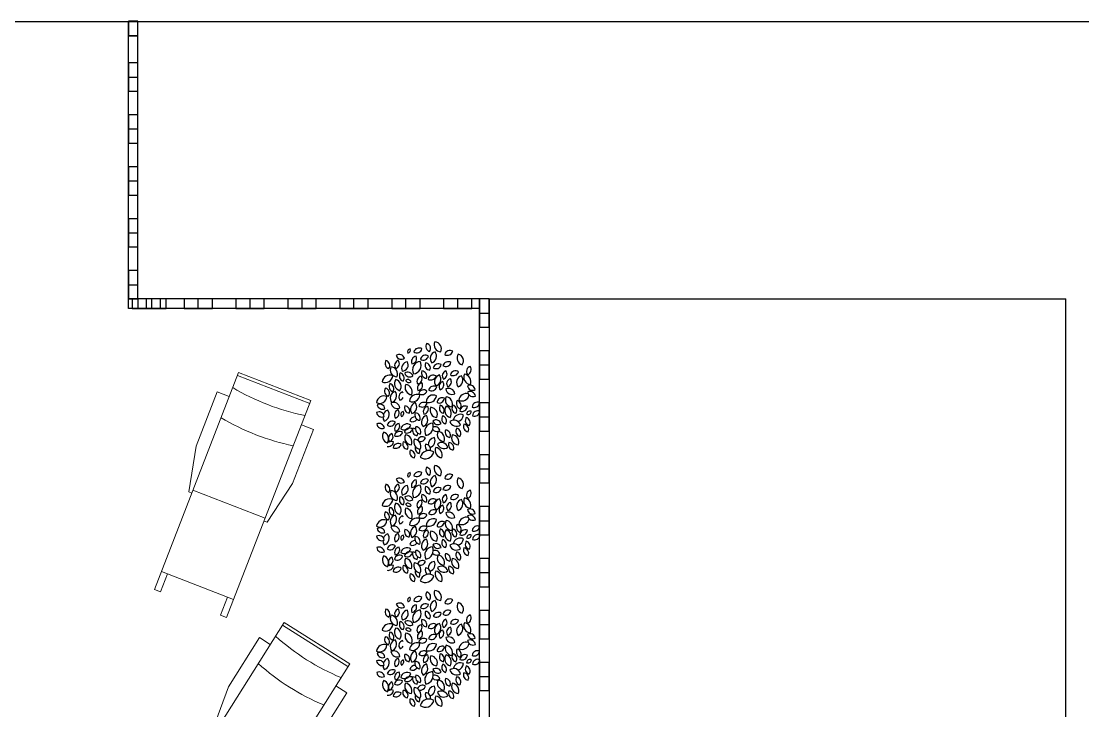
# Model space of a CAD drawing. Header units: inches. Extents: x 15 to 22798, y 21 to 21519.
# Drawn here: x 16113 to 16687, y 12940 to 13313 of the extents above; entities that cross this region are included whole.
import ezdxf

# ---------------------------------------------------------------- set-up
doc = ezdxf.new("R2010")
doc.units = ezdxf.units.IN
doc.header["$MEASUREMENT"] = 0
doc.layers.add('ARREDAMENTO', color=8, linetype='Continuous', lineweight=13)

# ---------------------------------------------------------------- blocks, each defined once
blk = doc.blocks.new('SOL')
for p, q in [((-0.6316, 0.1064), (-0.9872, 0.0302)), ((-0.1744, 0.1064), (-0.6316, 0.1064)), ((-0.1744, 0.0048), (-0.1744, 0.1064)), ((-1.6476, -0.6048), (-1.6476, 0.0048)), ((-0.9872, 0.0302), (-0.9872, 0.0048)), ((-0.9618, -0.6048), (-0.9618, 0.0048)), ((0.0034, -0.6048), (0.0034, 0.0048)), ((-0.9872, -0.6302), (-0.9872, -0.6048)), ((-0.6316, -0.7064), (-0.9872, -0.6302)), ((-0.1744, -0.6048), (-0.1744, -0.7064)), ((-0.1744, -0.7064), (-0.6316, -0.7064))]:
    blk.add_line(p, q)
blk.add_lwpolyline([(-1.6476, -0.046), (-1.8, -0.046), (-1.8, 0.0048), (0.0288, 0.0048), (0.0288, -0.6048), (-1.8, -0.6048), (-1.8, -0.554), (-1.6476, -0.554)])
for centre in [(1.4512, -0.3), (1.7052, -0.3)]:
    blk.add_arc(centre, 1.829, 170.40687, 189.59313)

msp = doc.modelspace()

# ---------------------------------------------------------------- linework, layer by layer
for p, q in [((15715.71, 13312.69), (17033.86, 13312.69)), ((16170.61, 13290.5), (16170.69, 13312.87)), ((16170.61, 13290.33), (16170.69, 13312.69)), ((16175.74, 13162.87), (16175.68, 13312.87)), ((16175.71, 13162.69), (16175.68, 13312.69)), ((16175.68, 13305.04), (16170.58, 13305.04)), ((16170.67, 13157.59), (16170.61, 13290.33)), ((16175.71, 13162.69), (16175.71, 13290.16)), ((16170.61, 13282.67), (16175.71, 13282.67)), ((16170.61, 13254.59), (16175.71, 13254.59)), ((16170.61, 13226.51), (16175.71, 13226.51)), ((16170.61, 13198.43), (16175.71, 13198.43)), ((16170.61, 13170.35), (16175.71, 13170.35)), ((16174.92, 13162.69), (16170.61, 13162.69)), ((16365.71, 13162.69), (16175.71, 13162.69)), ((16365.71, 13162.69), (16175.74, 13162.87)), ((16180.32, 13157.59), (16180.32, 13162.69)), ((16183.37, 13157.59), (16183.37, 13162.69)), ((16208.4, 13157.59), (16208.4, 13162.69)), ((16236.48, 13157.59), (16236.48, 13162.69)), ((16264.56, 13157.59), (16264.56, 13162.69)), ((16292.64, 13157.59), (16292.64, 13162.69)), ((16320.72, 13157.59), (16320.72, 13162.69)), ((16348.8, 13157.59), (16348.8, 13162.69)), ((16360.61, 13035.06), (16360.61, 13162.69)), ((16365.71, 13162.69), (16677.73, 13162.69)), ((16677.73, 12656.63), (16677.73, 13162.69)), ((16244.14, 13157.59), (16170.67, 13157.59)), ((16360.61, 13157.59), (16244.14, 13157.59)), ((16360.61, 13155.03), (16365.71, 13155.03)), ((16360.61, 13126.95), (16365.71, 13126.95)), ((16360.61, 13098.87), (16365.71, 13098.87)), ((16360.61, 13070.79), (16365.71, 13070.79)), ((16360.61, 13042.71), (16365.71, 13042.71)), ((16360.61, 12894.66), (16360.61, 13035.06)), ((16360.61, 13014.64), (16365.71, 13014.64)), ((16360.61, 12986.56), (16365.71, 12986.56)), ((16360.61, 12958.48), (16365.71, 12958.48))]:
    msp.add_line(p, q)
for points in [[(16175.68, 13305.21), (16175.68, 13312.87), (16170.58, 13312.87), (16170.58, 13305.21)], [(16175.68, 13305.04), (16175.68, 13312.69), (16170.58, 13312.69), (16170.58, 13305.04)], [(16170.61, 13290.33), (16170.61, 13275.01), (16175.71, 13275.01), (16175.71, 13290.33)], [(16170.61, 13262.25), (16170.61, 13246.93), (16175.71, 13246.93), (16175.71, 13262.25)], [(16170.61, 13234.17), (16170.61, 13218.85), (16175.71, 13218.85), (16175.71, 13234.17)], [(16170.61, 13206.09), (16170.61, 13190.77), (16175.71, 13190.77), (16175.71, 13206.09)], [(16170.61, 13178.01), (16170.61, 13162.69), (16175.71, 13162.69), (16175.71, 13178.01)], [(16172.66, 13157.59), (16187.98, 13157.59), (16187.98, 13162.69), (16172.66, 13162.69)], [(16175.71, 13157.59), (16191.03, 13157.59), (16191.03, 13162.69), (16175.71, 13162.69)], [(16200.74, 13157.59), (16216.06, 13157.59), (16216.06, 13162.69), (16200.74, 13162.69)], [(16228.82, 13157.59), (16244.14, 13157.59), (16244.14, 13162.69), (16228.82, 13162.69)], [(16256.9, 13157.59), (16272.22, 13157.59), (16272.22, 13162.69), (16256.9, 13162.69)], [(16284.98, 13157.59), (16300.3, 13157.59), (16300.3, 13162.69), (16284.98, 13162.69)], [(16313.06, 13157.59), (16328.38, 13157.59), (16328.38, 13162.69), (16313.06, 13162.69)], [(16341.14, 13157.59), (16356.46, 13157.59), (16356.46, 13162.69), (16341.14, 13162.69)], [(16360.61, 13162.69), (16360.61, 13147.38), (16365.71, 13147.38), (16365.71, 13162.69)], [(16360.61, 13134.61), (16360.61, 13119.3), (16365.71, 13119.3), (16365.71, 13134.61)], [(16360.61, 13106.53), (16360.61, 13091.22), (16365.71, 13091.22), (16365.71, 13106.53)], [(16360.61, 13078.45), (16360.61, 13063.14), (16365.71, 13063.14), (16365.71, 13078.45)], [(16360.61, 13050.37), (16360.61, 13035.06), (16365.71, 13035.06), (16365.71, 13050.37)], [(16360.61, 13022.3), (16360.61, 13006.98), (16365.71, 13006.98), (16365.71, 13022.3)], [(16360.61, 12994.22), (16360.61, 12978.9), (16365.71, 12978.9), (16365.71, 12994.22)], [(16360.61, 12966.14), (16360.61, 12950.82), (16365.71, 12950.82), (16365.71, 12966.14)]]:
    msp.add_lwpolyline(points, close=True)
msp.add_lwpolyline([(16175.74, 13162.87), (16365.71, 13162.69), (16365.71, 12452.69), (15715.71, 12452.69)])
at = {"layer": 'ARREDAMENTO', "linetype": 'ByBlock', "lineweight": -3}
for points in [[(16321.75, 13133.38, 0.535384), (16322.97, 13135.67, 0.500203)], [(16325.03, 13134, 0.535384), (16329.37, 13135.7, 0.500203)], [(16333.57, 13134.22, 0.535384), (16332.01, 13138.61, 0.500203)], [(16336.42, 13139.48, 0.535384), (16339.66, 13134.02, 0.500203)], [(16311.51, 13124.98, 0.535384), (16309.95, 13129.37, 0.500203)], [(16315.22, 13125.02, 0.535384), (16316.57, 13129.48, 0.500203)], [(16315.55, 13132.07, 0.535384), (16319.99, 13130.64, 0.500203)], [(16324.03, 13127.58, 0.535384), (16326.21, 13131.69, 0.500203)], [(16328.6, 13130.09, 0.535384), (16332.93, 13131.79, 0.500203)], [(16336.56, 13134.03, 0.535384), (16334.75, 13128.05, 0.500203)], [(16341.75, 13132.68, 0.535384), (16346.09, 13134.38, 0.500203)], [(16351.15, 13127.07, 0.535384), (16349.09, 13132.85, 0.500203)], [(16312.66, 13126, 0.535384), (16315.9, 13120.54, 0.500203)], [(16318.8, 13123.54, 0.535384), (16321.56, 13128.75, 0.500203)], [(16324.81, 13122.18, 0.535384), (16328.38, 13128.91, 0.500203)], [(16329.43, 13123.76, 0.535384), (16331.86, 13119.78, 0.500203)], [(16331.33, 13128.12, 0.535384), (16333.77, 13124.15, 0.500203)], [(16335.57, 13125.45, 0.535384), (16339.9, 13127.15, 0.500203)], [(16342.42, 13123.81, 0.535384), (16341.07, 13119.35, 0.500203)], [(16340.76, 13126.61, 0.535384), (16345.1, 13128.3, 0.500203)], [(16349.2, 13123.27, 0.535384), (16344.84, 13121.64, 0.500203)], [(16355.57, 13126.2, 0.535384), (16354.13, 13121.77, 0.500203)], [(16307.93, 13117.86, 0.535384), (16313.59, 13121.09, 0.500203)], [(16317.38, 13113.05, 0.535384), (16315.22, 13119.11, 0.500203)], [(16319.22, 13118.24, 0.535384), (16317.66, 13122.63, 0.500203)], [(16320.14, 13122.5, 0.535384), (16324.57, 13121.07, 0.500203)], [(16320.62, 13118.76, 0.535384), (16323.53, 13117.82, 0.500203)], [(16327, 13116.71, 0.535384), (16329.18, 13120.83, 0.500203)], [(16332.75, 13119.34, 0.535384), (16337.09, 13121.04, 0.500203)], [(16338.87, 13121.55, 0.535384), (16337.06, 13115.57, 0.500203)], [(16340.66, 13118.02, 0.535384), (16339.3, 13113.56, 0.500203)], [(16344.82, 13119.51, 0.535384), (16343.38, 13115.08, 0.500203)], [(16350.81, 13121.11, 0.535384), (16349, 13115.13, 0.500203)], [(16352.39, 13121.93, 0.535384), (16355.63, 13116.47, 0.500203)], [(16309.75, 13114.42, 0.535384), (16311.4, 13110.07, 0.500203)], [(16313.67, 13112.49, 0.535384), (16312.11, 13116.88, 0.500203)], [(16314.94, 13112.65, 0.535384), (16313.13, 13106.67, 0.500203)], [(16320.64, 13116.38, 0.535384), (16323.88, 13110.92, 0.500203)], [(16327.26, 13113.22, 0.535384), (16329.45, 13117.33, 0.500203)], [(16332.15, 13112.81, 0.535384), (16327.65, 13111.6, 0.500203)], [(16333.03, 13113.48, 0.535384), (16337.39, 13115.12, 0.500203)], [(16342.41, 13113.98, 0.535384), (16347.21, 13111.42, 0.500203)], [(16354.09, 13115.74, 0.535384), (16358.24, 13113.62, 0.500203)], [(16358.31, 13110.16, 0.535384), (16354.16, 13112.27, 0.500203)], [(16304.82, 13106.63, 0.535384), (16310.49, 13109.86, 0.500203)], [(16317.47, 13103.75, 0.535384), (16312.66, 13106.32, 0.500203)], [(16322.62, 13107.4, 0.535384), (16328.23, 13110.75, 0.500203)], [(16325.84, 13106.61, 0.535384), (16324.03, 13100.63, 0.500203)], [(16327.72, 13104.92, 0.535384), (16332.22, 13106.14, 0.500203)], [(16337.26, 13110.34, 0.535384), (16331.65, 13106.98, 0.500203)], [(16341.58, 13108.99, 0.535384), (16337.58, 13106.6, 0.500203)], [(16342.45, 13109.75, 0.535384), (16345.68, 13104.3, 0.500203)], [(16350.13, 13103.31, 0.535384), (16348.47, 13107.67, 0.500203)], [(16360.61, 13106.53, 0.535384), (16356.56, 13104.22, 0.500203)], [(16309, 13099.09, 0.535384), (16304.89, 13101.28, 0.500203)], [(16309.38, 13103.33, 0.535384), (16305.23, 13105.44, 0.500203)], [(16315.06, 13098.23, 0.535384), (16316.5, 13102.66, 0.500203)], [(16318.31, 13099.08, 0.535384), (16319.2, 13101.82, 0.500203)], [(16322.54, 13100.86, 0.535384), (16320.17, 13104.87, 0.500203)], [(16328.21, 13097.05, 0.535384), (16325.83, 13101.06, 0.500203)], [(16332.62, 13104.52, 0.535384), (16330.43, 13100.41, 0.500203)], [(16334.23, 13104.06, 0.535384), (16337.46, 13098.61, 0.500203)], [(16339.35, 13105.21, 0.535384), (16341, 13100.85, 0.500203)], [(16342.5, 13104.68, 0.535384), (16344.66, 13098.62, 0.500203)], [(16346.21, 13105.24, 0.535384), (16347.77, 13100.85, 0.500203)], [(16353.98, 13104.46, 0.535384), (16349.98, 13102.07, 0.500203)], [(16356.24, 13101.87, 0.535384), (16353.57, 13100.34, 0.500203)], [(16360.83, 13101.91, 0.535384), (16356.83, 13099.52, 0.500203)], [(16304.99, 13095.08, 0.535384), (16309.1, 13092.89, 0.500203)], [(16310.68, 13094.46, 0.535384), (16315.04, 13096.1, 0.500203)], [(16317.12, 13095.26, 0.535384), (16314.94, 13091.15, 0.500203)], [(16323.38, 13094.42, 0.535384), (16317.93, 13092.38, 0.500203)], [(16331.81, 13099.65, 0.535384), (16330, 13093.67, 0.500203)], [(16335.07, 13095.56, 0.535384), (16331.49, 13088.83, 0.500203)], [(16339.74, 13095.23, 0.535384), (16335.3, 13096.66, 0.500203)], [(16340.65, 13099.5, 0.535384), (16342.22, 13095.11, 0.500203)], [(16350.28, 13094.48, 0.535384), (16344.49, 13096.34, 0.500203)], [(16354.44, 13090.88, 0.535384), (16352.06, 13094.89, 0.500203)], [(16353.43, 13098.57, 0.535384), (16354.99, 13094.18, 0.500203)], [(16308.73, 13090.67, 0.535384), (16310.79, 13084.88, 0.500203)], [(16311.81, 13085.46, 0.535384), (16313.17, 13089.92, 0.500203)], [(16318.93, 13090.46, 0.535384), (16314.57, 13088.83, 0.500203)], [(16324.31, 13092.29, 0.535384), (16319.97, 13090.59, 0.500203)], [(16320.46, 13089.23, 0.535384), (16323.7, 13083.77, 0.500203)], [(16328.55, 13089.61, 0.535384), (16326.11, 13093.59, 0.500203)], [(16338.12, 13091.01, 0.535384), (16341.36, 13085.55, 0.500203)], [(16344.57, 13087.78, 0.535384), (16342.19, 13091.79, 0.500203)], [(16345.85, 13089.22, 0.535384), (16349.08, 13083.76, 0.500203)], [(16348.36, 13092.75, 0.535384), (16349.93, 13088.36, 0.500203)], [(16318.19, 13083.97, 0.535384), (16313.82, 13082.34, 0.500203)], [(16321.63, 13081.37, 0.535384), (16319.25, 13085.38, 0.500203)], [(16328.49, 13081.4, 0.535384), (16325.25, 13086.86, 0.500203)], [(16343.38, 13082.46, 0.535384), (16337.79, 13084.26, 0.500203)], [(16346.38, 13080.99, 0.535384), (16344, 13084.99, 0.500203)], [(16325.4, 13076.83, 0.535384), (16323.02, 13080.83, 0.500203)], [(16328.47, 13077.14, 0.535384), (16335.87, 13079.92, 0.500203)], [(16336.91, 13082.3, 0.535384), (16340.14, 13076.84, 0.500203)], [(16333.57, 13067.31, 0.535384), (16332.01, 13071.7, 0.500203)], [(16336.42, 13072.57, 0.535384), (16339.66, 13067.11, 0.500203)], [(16321.75, 13066.47, 0.535384), (16322.97, 13068.76, 0.500203)], [(16325.03, 13067.09, 0.535384), (16329.37, 13068.79, 0.500203)], [(16336.56, 13067.12, 0.535384), (16334.75, 13061.14, 0.500203)], [(16341.75, 13065.77, 0.535384), (16346.09, 13067.47, 0.500203)], [(16311.51, 13058.07, 0.535384), (16309.95, 13062.46, 0.500203)], [(16315.22, 13058.11, 0.535384), (16316.57, 13062.57, 0.500203)], [(16315.55, 13065.16, 0.535384), (16319.99, 13063.73, 0.500203)], [(16318.8, 13056.63, 0.535384), (16321.56, 13061.84, 0.500203)], [(16324.03, 13060.67, 0.535384), (16326.21, 13064.78, 0.500203)], [(16324.81, 13055.27, 0.535384), (16328.38, 13062, 0.500203)], [(16328.6, 13063.18, 0.535384), (16332.93, 13064.88, 0.500203)], [(16331.33, 13061.21, 0.535384), (16333.77, 13057.24, 0.500203)], [(16335.57, 13058.54, 0.535384), (16339.9, 13060.24, 0.500203)], [(16340.76, 13059.7, 0.535384), (16345.1, 13061.39, 0.500203)], [(16351.15, 13060.16, 0.535384), (16349.09, 13065.94, 0.500203)], [(16307.93, 13050.95, 0.535384), (16313.59, 13054.18, 0.500203)], [(16312.66, 13059.09, 0.535384), (16315.9, 13053.63, 0.500203)], [(16319.22, 13051.33, 0.535384), (16317.66, 13055.72, 0.500203)], [(16320.14, 13055.59, 0.535384), (16324.57, 13054.16, 0.500203)], [(16329.43, 13056.85, 0.535384), (16331.86, 13052.87, 0.500203)], [(16332.75, 13052.43, 0.535384), (16337.09, 13054.13, 0.500203)], [(16338.87, 13054.64, 0.535384), (16337.06, 13048.66, 0.500203)], [(16342.42, 13056.9, 0.535384), (16341.07, 13052.44, 0.500203)], [(16349.2, 13056.36, 0.535384), (16344.84, 13054.73, 0.500203)], [(16352.39, 13055.02, 0.535384), (16355.63, 13049.56, 0.500203)], [(16355.57, 13059.29, 0.535384), (16354.13, 13054.86, 0.500203)], [(16313.67, 13045.58, 0.535384), (16312.11, 13049.97, 0.500203)], [(16317.38, 13046.14, 0.535384), (16315.22, 13052.2, 0.500203)], [(16320.64, 13049.47, 0.535384), (16323.88, 13044.01, 0.500203)], [(16320.62, 13051.85, 0.535384), (16323.53, 13050.91, 0.500203)], [(16327, 13049.81, 0.535384), (16329.18, 13053.92, 0.500203)], [(16327.26, 13046.31, 0.535384), (16329.45, 13050.42, 0.500203)], [(16340.66, 13051.11, 0.535384), (16339.3, 13046.65, 0.500203)], [(16344.82, 13052.6, 0.535384), (16343.38, 13048.17, 0.500203)], [(16350.81, 13054.2, 0.535384), (16349, 13048.23, 0.500203)], [(16354.09, 13048.83, 0.535384), (16358.24, 13046.71, 0.500203)], [(16304.82, 13039.72, 0.535384), (16310.49, 13042.95, 0.500203)], [(16309.75, 13047.52, 0.535384), (16311.4, 13043.16, 0.500203)], [(16314.94, 13045.74, 0.535384), (16313.13, 13039.76, 0.500203)], [(16322.62, 13040.49, 0.535384), (16328.23, 13043.84, 0.500203)], [(16332.15, 13045.9, 0.535384), (16327.65, 13044.69, 0.500203)], [(16337.26, 13043.43, 0.535384), (16331.65, 13040.07, 0.500203)], [(16333.03, 13046.57, 0.535384), (16337.39, 13048.21, 0.500203)], [(16342.41, 13047.07, 0.535384), (16347.21, 13044.51, 0.500203)], [(16358.31, 13043.25, 0.535384), (16354.16, 13045.36, 0.500203)], [(16309.38, 13036.42, 0.535384), (16305.23, 13038.53, 0.500203)], [(16317.47, 13036.84, 0.535384), (16312.66, 13039.41, 0.500203)], [(16322.54, 13033.95, 0.535384), (16320.17, 13037.96, 0.500203)], [(16325.84, 13039.7, 0.535384), (16324.03, 13033.72, 0.500203)], [(16327.72, 13038.01, 0.535384), (16332.22, 13039.23, 0.500203)], [(16332.62, 13037.61, 0.535384), (16330.43, 13033.5, 0.500203)], [(16341.58, 13042.08, 0.535384), (16337.58, 13039.69, 0.500203)], [(16339.35, 13038.3, 0.535384), (16341, 13033.94, 0.500203)], [(16342.5, 13037.77, 0.535384), (16344.66, 13031.71, 0.500203)], [(16342.45, 13042.85, 0.535384), (16345.68, 13037.39, 0.500203)], [(16346.21, 13038.33, 0.535384), (16347.77, 13033.94, 0.500203)], [(16350.13, 13036.4, 0.535384), (16348.47, 13040.76, 0.500203)], [(16353.98, 13037.55, 0.535384), (16349.98, 13035.16, 0.500203)], [(16360.61, 13039.62, 0.535384), (16356.56, 13037.31, 0.500203)], [(16309, 13032.18, 0.535384), (16304.89, 13034.37, 0.500203)], [(16315.06, 13031.32, 0.535384), (16316.5, 13035.75, 0.500203)], [(16318.31, 13032.17, 0.535384), (16319.2, 13034.91, 0.500203)], [(16328.21, 13030.14, 0.535384), (16325.83, 13034.15, 0.500203)], [(16331.81, 13032.74, 0.535384), (16330, 13026.76, 0.500203)], [(16334.23, 13037.15, 0.535384), (16337.46, 13031.7, 0.500203)], [(16340.65, 13032.59, 0.535384), (16342.22, 13028.2, 0.500203)], [(16353.43, 13031.66, 0.535384), (16354.99, 13027.27, 0.500203)], [(16356.24, 13034.96, 0.535384), (16353.57, 13033.43, 0.500203)], [(16360.83, 13035, 0.535384), (16356.83, 13032.61, 0.500203)], [(16304.99, 13028.17, 0.535384), (16309.1, 13025.98, 0.500203)], [(16310.68, 13027.55, 0.535384), (16315.04, 13029.19, 0.500203)], [(16317.12, 13028.35, 0.535384), (16314.94, 13024.24, 0.500203)], [(16323.38, 13027.51, 0.535384), (16317.93, 13025.47, 0.500203)], [(16324.31, 13025.38, 0.535384), (16319.97, 13023.68, 0.500203)], [(16328.55, 13022.7, 0.535384), (16326.11, 13026.68, 0.500203)], [(16335.07, 13028.65, 0.535384), (16331.49, 13021.92, 0.500203)], [(16339.74, 13028.32, 0.535384), (16335.3, 13029.75, 0.500203)], [(16350.28, 13027.57, 0.535384), (16344.49, 13029.43, 0.500203)], [(16348.36, 13025.84, 0.535384), (16349.93, 13021.45, 0.500203)], [(16354.44, 13023.97, 0.535384), (16352.06, 13027.98, 0.500203)], [(16308.73, 13023.76, 0.535384), (16310.79, 13017.97, 0.500203)], [(16311.81, 13018.55, 0.535384), (16313.17, 13023.01, 0.500203)], [(16318.93, 13023.55, 0.535384), (16314.57, 13021.92, 0.500203)], [(16320.46, 13022.32, 0.535384), (16323.7, 13016.86, 0.500203)], [(16338.12, 13024.1, 0.535384), (16341.36, 13018.64, 0.500203)], [(16344.57, 13020.87, 0.535384), (16342.19, 13024.88, 0.500203)], [(16345.85, 13022.31, 0.535384), (16349.08, 13016.85, 0.500203)], [(16318.19, 13017.06, 0.535384), (16313.82, 13015.43, 0.500203)], [(16321.63, 13014.46, 0.535384), (16319.25, 13018.47, 0.500203)], [(16328.49, 13014.49, 0.535384), (16325.25, 13019.95, 0.500203)], [(16336.91, 13015.39, 0.535384), (16340.14, 13009.93, 0.500203)], [(16343.38, 13015.55, 0.535384), (16337.79, 13017.35, 0.500203)], [(16346.38, 13014.08, 0.535384), (16344, 13018.08, 0.500203)], [(16325.4, 13009.92, 0.535384), (16323.02, 13013.92, 0.500203)], [(16328.47, 13010.23, 0.535384), (16335.87, 13013.01, 0.500203)], [(16333.57, 12999.82, 0.535384), (16332.01, 13004.21, 0.500203)], [(16336.42, 13005.08, 0.535384), (16339.66, 12999.62, 0.500203)], [(16315.55, 12997.67, 0.535384), (16319.99, 12996.24, 0.500203)], [(16321.75, 12998.97, 0.535384), (16322.97, 13001.27, 0.500203)], [(16324.03, 12993.18, 0.535384), (16326.21, 12997.29, 0.500203)], [(16325.03, 12999.59, 0.535384), (16329.37, 13001.29, 0.500203)], [(16328.6, 12995.69, 0.535384), (16332.93, 12997.39, 0.500203)], [(16336.56, 12999.62, 0.535384), (16334.75, 12993.65, 0.500203)], [(16341.75, 12998.28, 0.535384), (16346.09, 12999.98, 0.500203)], [(16351.15, 12992.66, 0.535384), (16349.09, 12998.45, 0.500203)], [(16311.51, 12990.58, 0.535384), (16309.95, 12994.97, 0.500203)], [(16312.66, 12991.6, 0.535384), (16315.9, 12986.14, 0.500203)], [(16315.22, 12990.61, 0.535384), (16316.57, 12995.07, 0.500203)], [(16318.8, 12989.14, 0.535384), (16321.56, 12994.35, 0.500203)], [(16324.81, 12987.77, 0.535384), (16328.38, 12994.51, 0.500203)], [(16331.33, 12993.72, 0.535384), (16333.77, 12989.75, 0.500203)], [(16335.57, 12991.04, 0.535384), (16339.9, 12992.74, 0.500203)], [(16340.76, 12992.2, 0.535384), (16345.1, 12993.9, 0.500203)], [(16355.57, 12991.8, 0.535384), (16354.13, 12987.37, 0.500203)], [(16307.93, 12983.46, 0.535384), (16313.59, 12986.69, 0.500203)], [(16319.22, 12983.83, 0.535384), (16317.66, 12988.22, 0.500203)], [(16320.14, 12988.1, 0.535384), (16324.57, 12986.67, 0.500203)], [(16327, 12982.31, 0.535384), (16329.18, 12986.43, 0.500203)], [(16329.43, 12989.35, 0.535384), (16331.86, 12985.38, 0.500203)], [(16332.75, 12984.94, 0.535384), (16337.09, 12986.63, 0.500203)], [(16338.87, 12987.15, 0.535384), (16337.06, 12981.17, 0.500203)], [(16342.42, 12989.4, 0.535384), (16341.07, 12984.94, 0.500203)], [(16349.2, 12988.87, 0.535384), (16344.84, 12987.23, 0.500203)], [(16350.81, 12986.71, 0.535384), (16349, 12980.73, 0.500203)], [(16352.39, 12987.52, 0.535384), (16355.63, 12982.06, 0.500203)], [(16309.75, 12980.02, 0.535384), (16311.4, 12975.66, 0.500203)], [(16313.67, 12978.09, 0.535384), (16312.11, 12982.48, 0.500203)], [(16317.38, 12978.65, 0.535384), (16315.22, 12984.71, 0.500203)], [(16320.64, 12981.97, 0.535384), (16323.88, 12976.52, 0.500203)], [(16320.62, 12984.36, 0.535384), (16323.53, 12983.42, 0.500203)], [(16327.26, 12978.81, 0.535384), (16329.45, 12982.93, 0.500203)], [(16333.03, 12979.08, 0.535384), (16337.39, 12980.72, 0.500203)], [(16340.66, 12983.62, 0.535384), (16339.3, 12979.16, 0.500203)], [(16342.41, 12979.58, 0.535384), (16347.21, 12977.01, 0.500203)], [(16344.82, 12985.11, 0.535384), (16343.38, 12980.67, 0.500203)], [(16354.09, 12981.33, 0.535384), (16358.24, 12979.22, 0.500203)], [(16304.82, 12972.22, 0.535384), (16310.49, 12975.46, 0.500203)], [(16314.94, 12978.24, 0.535384), (16313.13, 12972.27, 0.500203)], [(16322.62, 12973, 0.535384), (16328.23, 12976.35, 0.500203)], [(16332.15, 12978.41, 0.535384), (16327.65, 12977.2, 0.500203)], [(16337.26, 12975.93, 0.535384), (16331.65, 12972.58, 0.500203)], [(16341.58, 12974.59, 0.535384), (16337.58, 12972.2, 0.500203)], [(16342.45, 12975.35, 0.535384), (16345.68, 12969.89, 0.500203)], [(16358.31, 12975.75, 0.535384), (16354.16, 12977.87, 0.500203)], [(16309.38, 12968.92, 0.535384), (16305.23, 12971.04, 0.500203)], [(16317.47, 12969.35, 0.535384), (16312.66, 12971.92, 0.500203)], [(16322.54, 12966.46, 0.535384), (16320.17, 12970.46, 0.500203)], [(16325.84, 12972.21, 0.535384), (16324.03, 12966.23, 0.500203)], [(16327.72, 12970.52, 0.535384), (16332.22, 12971.73, 0.500203)], [(16332.62, 12970.12, 0.535384), (16330.43, 12966, 0.500203)], [(16334.23, 12969.66, 0.535384), (16337.46, 12964.2, 0.500203)], [(16339.35, 12970.81, 0.535384), (16341, 12966.45, 0.500203)], [(16342.5, 12970.28, 0.535384), (16344.66, 12964.22, 0.500203)], [(16346.21, 12970.84, 0.535384), (16347.77, 12966.45, 0.500203)], [(16350.13, 12968.91, 0.535384), (16348.47, 12973.27, 0.500203)], [(16353.98, 12970.06, 0.535384), (16349.98, 12967.66, 0.500203)], [(16360.61, 12972.13, 0.535384), (16356.56, 12969.82, 0.500203)], [(16309, 12964.69, 0.535384), (16304.89, 12966.88, 0.500203)], [(16315.06, 12963.82, 0.535384), (16316.5, 12968.26, 0.500203)], [(16318.31, 12964.68, 0.535384), (16319.2, 12967.42, 0.500203)], [(16328.21, 12962.65, 0.535384), (16325.83, 12966.65, 0.500203)], [(16331.81, 12965.25, 0.535384), (16330, 12959.27, 0.500203)], [(16339.74, 12960.83, 0.535384), (16335.3, 12962.26, 0.500203)], [(16340.65, 12965.1, 0.535384), (16342.22, 12960.71, 0.500203)], [(16350.28, 12960.07, 0.535384), (16344.49, 12961.93, 0.500203)], [(16353.43, 12964.17, 0.535384), (16354.99, 12959.77, 0.500203)], [(16356.24, 12967.47, 0.535384), (16353.57, 12965.94, 0.500203)], [(16360.83, 12967.51, 0.535384), (16356.83, 12965.12, 0.500203)], [(16304.99, 12960.68, 0.535384), (16309.1, 12958.48, 0.500203)], [(16310.68, 12960.06, 0.535384), (16315.04, 12961.7, 0.500203)], [(16317.12, 12960.86, 0.535384), (16314.94, 12956.74, 0.500203)], [(16323.38, 12960.02, 0.535384), (16317.93, 12957.97, 0.500203)], [(16324.31, 12957.89, 0.535384), (16319.97, 12956.19, 0.500203)], [(16328.55, 12955.21, 0.535384), (16326.11, 12959.18, 0.500203)], [(16335.07, 12961.16, 0.535384), (16331.49, 12954.42, 0.500203)], [(16344.57, 12953.37, 0.535384), (16342.19, 12957.38, 0.500203)], [(16348.36, 12958.35, 0.535384), (16349.93, 12953.96, 0.500203)], [(16354.44, 12956.48, 0.535384), (16352.06, 12960.49, 0.500203)], [(16308.73, 12956.27, 0.535384), (16310.79, 12950.48, 0.500203)], [(16311.81, 12951.05, 0.535384), (16313.17, 12955.51, 0.500203)], [(16318.93, 12956.06, 0.535384), (16314.57, 12954.42, 0.500203)], [(16320.46, 12954.83, 0.535384), (16323.7, 12949.37, 0.500203)], [(16328.49, 12947, 0.535384), (16325.25, 12952.45, 0.500203)], [(16338.12, 12956.61, 0.535384), (16341.36, 12951.15, 0.500203)], [(16345.85, 12954.81, 0.535384), (16349.08, 12949.36, 0.500203)], [(16318.19, 12949.57, 0.535384), (16313.82, 12947.93, 0.500203)], [(16321.63, 12946.97, 0.535384), (16319.25, 12950.98, 0.500203)], [(16325.4, 12942.42, 0.535384), (16323.02, 12946.43, 0.500203)], [(16328.47, 12942.74, 0.535384), (16335.87, 12945.51, 0.500203)], [(16336.91, 12947.9, 0.535384), (16340.14, 12942.44, 0.500203)], [(16343.38, 12948.06, 0.535384), (16337.79, 12949.85, 0.500203)], [(16346.38, 12946.58, 0.535384), (16344, 12950.59, 0.500203)]]:
    msp.add_lwpolyline(points, format="xyb", close=True, dxfattribs=at)
for points in [[(16319.32, 13111.63, 0.076845), (16318.88, 13112.37, 0.500203), (16317.53, 13107.91, 0.535384)], [(16317.53, 13107.91, 0.202478), (16319.21, 13109.3, 0.500203)], [(16354.49, 13111.34, 0.485783), (16349.39, 13107.87, 0.46813), (16354.98, 13110.69, 0.535384)], [(16309.07, 13096.63, 0.535384), (16310.88, 13102.6, 0.217069), (16308.57, 13100.33, 0.535384)], [(16308.31, 13098.87, 0.155177), (16309.07, 13096.63, 0.535384)], [(16325.81, 13098.89, 0.382111), (16322.79, 13096.7, 0.410997), (16326.78, 13097.61, 0.535384)], [(16351.95, 13099.88, 0.497857), (16346.35, 13097.11, 0.500203)], [(16348.91, 13096.44, 0.30861), (16351.95, 13099.88, 0.535384)], [(16325.92, 13092.27, 0.136045), (16324.5, 13092.74, 0.500203), (16326.88, 13088.74, 0.535384)], [(16326.88, 13088.74, 0.128884), (16327.15, 13090.13, 0.500203)], [(16335.26, 13091.98, 0.379729), (16339.11, 13091.56, 0.535384)], [(16339.11, 13091.56, 0.427879), (16335.52, 13093.45, 0.500203)], [(16314.02, 13085.35, 0.373165), (16310.46, 13084.44, 0.500203)], [(16310.53, 13082.86, 0.43907), (16314.02, 13085.35, 0.535384)], [(16331.28, 13087.64, 0.493715), (16327.05, 13086.3, 0.500203)], [(16327.92, 13085.56, 0.391787), (16331.28, 13087.64, 0.535384)], [(16334, 13080.63, 0.473768), (16331.43, 13084.12, 0.350042), (16332.44, 13080.63, 0.535384)], [(16336.13, 13087.67, 0.411154), (16332.82, 13083.66, 0.500203)], [(16333.87, 13082.39, 0.449067), (16336.13, 13087.67, 0.535384)], [(16325.91, 13082.76, 0.439965), (16327.87, 13079.13, 0.209361), (16328.27, 13081.43, 0.535384)], [(16319.32, 13044.72, 0.076845), (16318.88, 13045.46, 0.500203), (16317.53, 13041, 0.535384)], [(16354.49, 13044.43, 0.485783), (16349.39, 13040.96, 0.46813), (16354.98, 13043.78, 0.535384)], [(16317.53, 13041, 0.202478), (16319.21, 13042.39, 0.500203)], [(16308.31, 13031.96, 0.155177), (16309.07, 13029.72, 0.535384)], [(16309.07, 13029.72, 0.535384), (16310.88, 13035.69, 0.217069), (16308.57, 13033.42, 0.535384)], [(16325.81, 13031.98, 0.382111), (16322.79, 13029.79, 0.410997), (16326.78, 13030.7, 0.535384)], [(16351.95, 13032.97, 0.497857), (16346.35, 13030.2, 0.500203)], [(16348.91, 13029.53, 0.30861), (16351.95, 13032.97, 0.535384)], [(16325.92, 13025.36, 0.136045), (16324.5, 13025.83, 0.500203), (16326.88, 13021.83, 0.535384)], [(16339.11, 13024.65, 0.427879), (16335.52, 13026.54, 0.500203)], [(16326.88, 13021.83, 0.128884), (16327.15, 13023.22, 0.500203)], [(16331.28, 13020.73, 0.493715), (16327.05, 13019.39, 0.500203)], [(16327.92, 13018.65, 0.391787), (16331.28, 13020.73, 0.535384)], [(16336.13, 13020.76, 0.411154), (16332.82, 13016.76, 0.500203)], [(16333.87, 13015.48, 0.449067), (16336.13, 13020.76, 0.535384)], [(16335.26, 13025.07, 0.379729), (16339.11, 13024.65, 0.535384)], [(16314.02, 13018.44, 0.373165), (16310.46, 13017.53, 0.500203)], [(16310.53, 13015.95, 0.43907), (16314.02, 13018.44, 0.535384)], [(16325.91, 13015.85, 0.439965), (16327.87, 13012.22, 0.209361), (16328.27, 13014.52, 0.535384)], [(16334, 13013.72, 0.473768), (16331.43, 13017.21, 0.350042), (16332.44, 13013.72, 0.535384)], [(16319.32, 12977.23, 0.076845), (16318.88, 12977.97, 0.500203), (16317.53, 12973.51, 0.535384)], [(16317.53, 12973.51, 0.202478), (16319.21, 12974.9, 0.500203)], [(16354.49, 12976.94, 0.485783), (16349.39, 12973.47, 0.46813), (16354.98, 12976.29, 0.535384)], [(16308.31, 12964.46, 0.155177), (16309.07, 12962.22, 0.535384)], [(16309.07, 12962.22, 0.535384), (16310.88, 12968.2, 0.217069), (16308.57, 12965.93, 0.535384)], [(16325.81, 12964.48, 0.382111), (16322.79, 12962.3, 0.410997), (16326.78, 12963.21, 0.535384)], [(16351.95, 12965.47, 0.497857), (16346.35, 12962.7, 0.500203)], [(16348.91, 12962.03, 0.30861), (16351.95, 12965.47, 0.535384)], [(16325.92, 12957.87, 0.136045), (16324.5, 12958.34, 0.500203), (16326.88, 12954.33, 0.535384)], [(16335.26, 12957.58, 0.379729), (16339.11, 12957.15, 0.535384)], [(16339.11, 12957.15, 0.427879), (16335.52, 12959.04, 0.500203)], [(16314.02, 12950.95, 0.373165), (16310.46, 12950.04, 0.500203)], [(16326.88, 12954.33, 0.128884), (16327.15, 12955.73, 0.500203)], [(16331.28, 12953.24, 0.493715), (16327.05, 12951.9, 0.500203)], [(16327.92, 12951.16, 0.391787), (16331.28, 12953.24, 0.535384)], [(16336.13, 12953.26, 0.411154), (16332.82, 12949.26, 0.500203)], [(16333.87, 12947.99, 0.449067), (16336.13, 12953.26, 0.535384)], [(16310.53, 12948.46, 0.43907), (16314.02, 12950.95, 0.535384)], [(16325.91, 12948.35, 0.439965), (16327.87, 12944.72, 0.209361), (16328.27, 12947.02, 0.535384)], [(16334, 12946.23, 0.473768), (16331.43, 12949.72, 0.350042), (16332.44, 12946.23, 0.535384)]]:
    msp.add_lwpolyline(points, format="xyb", dxfattribs=at)

# ---------------------------------------------------------------- block references
at = {"layer": 'ARREDAMENTO'}
for p, xscale, yscale, zscale, rotation in [((16268.3, 13105.97), -68.82389210178923, 68.8238921017892, 68.8238921017892, 248.7735717748078), ((16289.01, 12963.78), -68.82389210178916, 68.82389210178916, 68.82389210178916, 237.7936038915259)]:
    msp.add_blockref('SOL', p, dxfattribs=dict(at, xscale=xscale, yscale=yscale, zscale=zscale, rotation=rotation))

doc.saveas('drawing.dxf')
